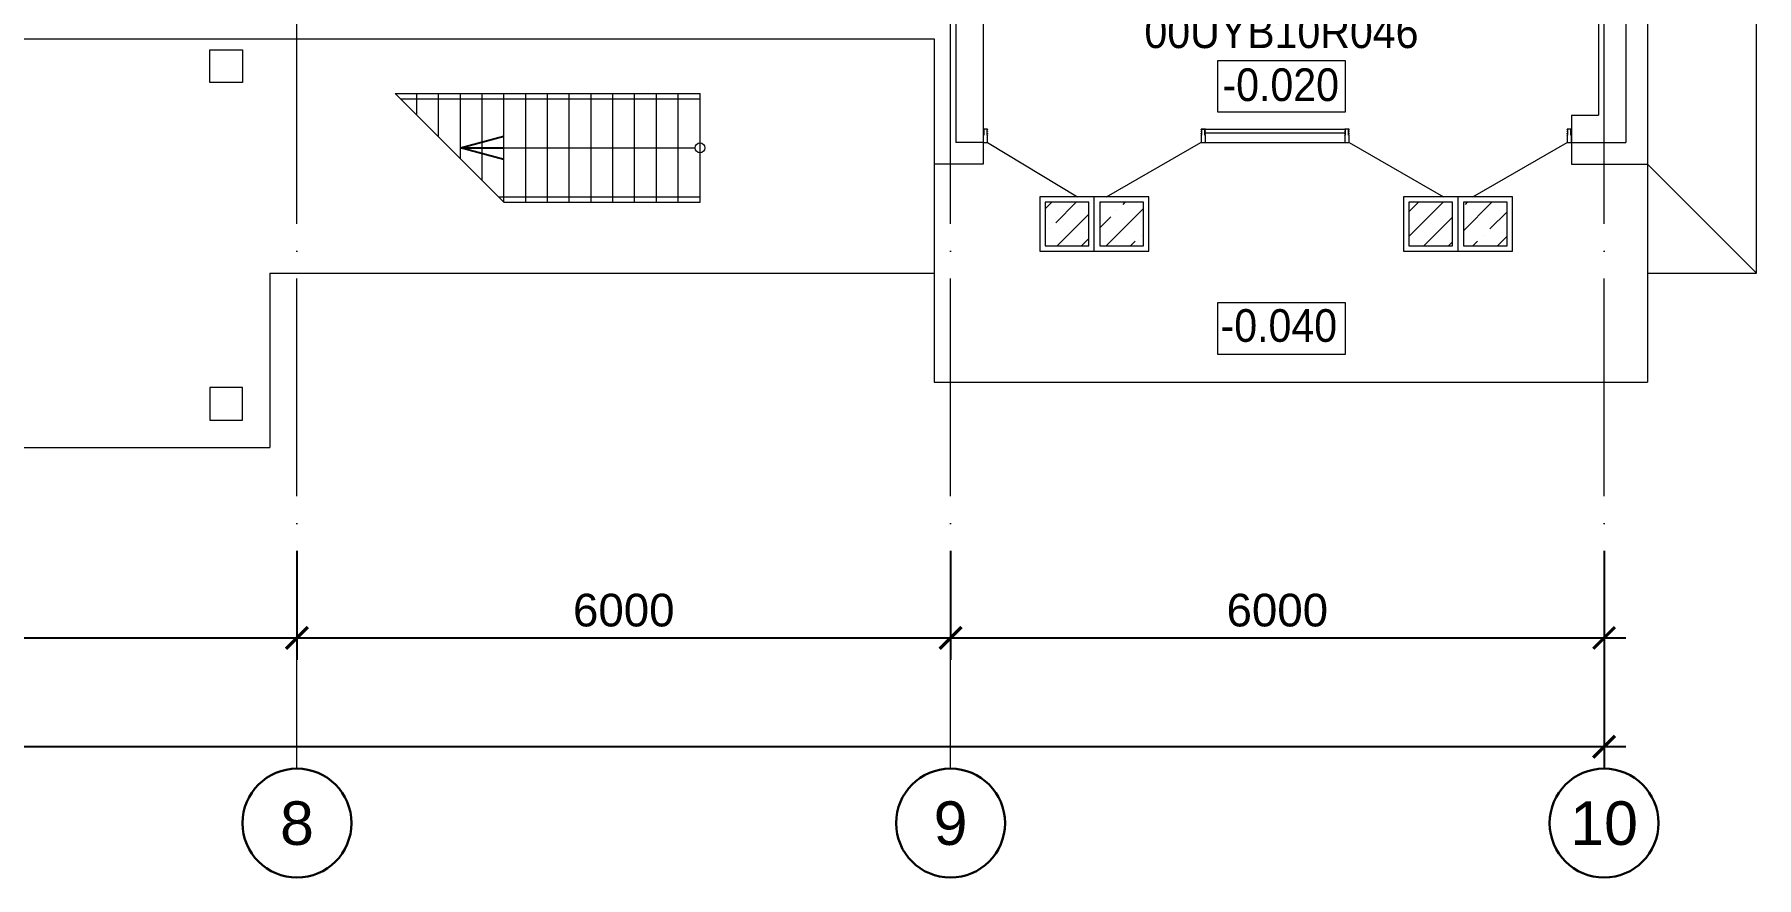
# Model space of a CAD drawing. Header units: millimetres. Extents: x 2259 to 76961, y 1004 to 49531.
# Drawn here: x 51649 to 67459, y 1004 to 8742 of the extents above; entities that cross this region are included whole.
import ezdxf
from ezdxf.enums import TextEntityAlignment as Align

# ---------------------------------------------------------------- set-up
doc = ezdxf.new("R2010")
doc.units = ezdxf.units.MM
doc.linetypes.add('OSEV', pattern=[25, 20, -2.5, 0, -2.5])
doc.layers.add('Подложки', color=252, linetype='Continuous', lineweight=5)
doc.styles.add('Arial 3', font='arial.ttf', dxfattribs={"height": 3})
doc.styles.add('ROMANS', font='romans.shx', dxfattribs={"width": 0.8})
doc.styles.add('ROOPPUR', font='arial.ttf', dxfattribs={"width": 0.7})
doc.dimstyles.new('100', dxfattribs={"dimtxt": 2, "dimasz": 2, "dimexe": 2, "dimexo": 2, "dimgap": 1, "dimtad": 1, "dimdec": 0, "dimlfac": 100, "dimzin": 1, "dimtxsty": 'ROMANS', "dimblk": 'ARCHTICK', "dimcen": 2.5, "dimdle": 2, "dimclrt": 2, "dimadec": 0, "dimazin": 0, "dimtfac": 1, "dimtdec": 0, "dimtmove": 1, "dimatfit": 3, "dimldrblk": 'ARCHTICK', "dimfxl": 2, "dimarcsym": 1})

# ---------------------------------------------------------------- blocks, each defined once
blk = doc.blocks.new('_ARCHTICK')
at = {"color": 0, "linetype": 'ByBlock', "const_width": 0.15}
blk.add_lwpolyline([(-0.5, -0.5), (0.5, 0.5)], dxfattribs=at)
blk = doc.blocks.new('*D19')
at = {"layer": 'Defpoints', "color": 0, "ltscale": 100, "transparency": 16777216}
for p in [(360, -48.98), (420, -48.98), (420, -58.98)]:
    blk.add_point(p, dxfattribs=at)
at = {"layer": 'Подложки', "color": 0, "linetype": 'Continuous', "lineweight": -2, "transparency": 16777216}
for p, q in [((360, -50.98), (360, -60.98)), ((420, -50.98), (420, -60.98)), ((358, -58.98), (422, -58.98))]:
    blk.add_line(p, q, dxfattribs=at)
at = {"layer": 'Подложки', "color": 0, "lineweight": -2, "ltscale": 100, "transparency": 16777216, "xscale": 2, "yscale": 2, "zscale": 2, "rotation": 180}
blk.add_blockref('_ARCHTICK', (360, -58.98), dxfattribs=at)
at = {"layer": 'Подложки', "color": 0, "lineweight": -2, "ltscale": 100, "transparency": 16777216, "xscale": 2, "yscale": 2, "zscale": 2}
blk.add_blockref('_ARCHTICK', (420, -58.98), dxfattribs=at)
at = {"layer": 'Подложки', "color": 252, "ltscale": 100, "transparency": 16777216, "insert": (390, -56.45), "char_height": 3, "attachment_point": 5, "style": 'Arial 3'}
blk.add_mtext('6000', dxfattribs=at)
blk = doc.blocks.new('*D20')
at = {"layer": 'Defpoints', "color": 0, "ltscale": 100, "transparency": 16777216}
for p in [(420, -48.98), (480, -48.98), (480, -58.98)]:
    blk.add_point(p, dxfattribs=at)
at = {"layer": 'Подложки', "color": 0, "linetype": 'Continuous', "lineweight": -2, "transparency": 16777216}
for p, q in [((420, -50.98), (420, -60.98)), ((480, -50.98), (480, -60.98)), ((418, -58.98), (482, -58.98))]:
    blk.add_line(p, q, dxfattribs=at)
at = {"layer": 'Подложки', "color": 0, "lineweight": -2, "ltscale": 100, "transparency": 16777216, "xscale": 2, "yscale": 2, "zscale": 2, "rotation": 180}
blk.add_blockref('_ARCHTICK', (420, -58.98), dxfattribs=at)
at = {"layer": 'Подложки', "color": 0, "lineweight": -2, "ltscale": 100, "transparency": 16777216, "xscale": 2, "yscale": 2, "zscale": 2}
blk.add_blockref('_ARCHTICK', (480, -58.98), dxfattribs=at)
at = {"layer": 'Подложки', "color": 252, "ltscale": 100, "transparency": 16777216, "insert": (450, -56.45), "char_height": 3, "attachment_point": 5, "style": 'Arial 3'}
blk.add_mtext('6000', dxfattribs=at)
blk = doc.blocks.new('*D21')
at = {"layer": 'Defpoints', "color": 0, "ltscale": 100, "transparency": 16777216}
for p in [(480, -48.98), (540, -48.98), (540, -58.98)]:
    blk.add_point(p, dxfattribs=at)
at = {"layer": 'Подложки', "color": 0, "linetype": 'Continuous', "lineweight": -2, "transparency": 16777216}
for p, q in [((480, -50.98), (480, -60.98)), ((540, -50.98), (540, -60.98)), ((478, -58.98), (542, -58.98))]:
    blk.add_line(p, q, dxfattribs=at)
at = {"layer": 'Подложки', "color": 0, "lineweight": -2, "ltscale": 100, "transparency": 16777216, "xscale": 2, "yscale": 2, "zscale": 2, "rotation": 180}
blk.add_blockref('_ARCHTICK', (480, -58.98), dxfattribs=at)
at = {"layer": 'Подложки', "color": 0, "lineweight": -2, "ltscale": 100, "transparency": 16777216, "xscale": 2, "yscale": 2, "zscale": 2}
blk.add_blockref('_ARCHTICK', (540, -58.98), dxfattribs=at)
at = {"layer": 'Подложки', "color": 252, "ltscale": 100, "transparency": 16777216, "insert": (510, -56.45), "char_height": 3, "attachment_point": 5, "style": 'Arial 3'}
blk.add_mtext('6000', dxfattribs=at)
blk = doc.blocks.new('*D22')
at = {"layer": 'Defpoints', "color": 0, "ltscale": 100, "transparency": 16777216}
for p in [(0, -58.98), (540, -58.98), (0, -68.98)]:
    blk.add_point(p, dxfattribs=at)
at = {"layer": 'Подложки', "color": 0, "linetype": 'Continuous', "lineweight": -2, "transparency": 16777216}
for p, q in [((0, -60.98), (0, -70.98)), ((540, -60.98), (540, -70.98)), ((542, -68.98), (-2, -68.98))]:
    blk.add_line(p, q, dxfattribs=at)
at = {"layer": 'Подложки', "color": 0, "lineweight": -2, "ltscale": 100, "transparency": 16777216, "xscale": 2, "yscale": 2, "zscale": 2, "rotation": 180}
blk.add_blockref('_ARCHTICK', (0, -68.98), dxfattribs=at)
at = {"layer": 'Подложки', "color": 0, "lineweight": -2, "ltscale": 100, "transparency": 16777216, "xscale": 2, "yscale": 2, "zscale": 2}
blk.add_blockref('_ARCHTICK', (540, -68.98), dxfattribs=at)
at = {"layer": 'Подложки', "color": 252, "ltscale": 100, "transparency": 16777216, "insert": (270, -66.45), "char_height": 3, "attachment_point": 5, "style": 'Arial 3'}
blk.add_mtext('54000', dxfattribs=at)
blk = doc.blocks.new('ПЛАН НА ОТМ. 0.000')
at = {"layer": 'Подложки', "color": 252, "linetype": 'OSEV', "lineweight": 0}
for p, q in [((420, -70.981), (420, 360)), ((480, -70.981), (480, 360)), ((540, -70.981), (540, 360))]:
    blk.add_line(p, q, dxfattribs=at)
at = {"layer": 'Подложки', "color": 253, "linetype": 'Continuous', "lineweight": 5}
for p, q in [((554, -25.5), (554, 47)), ((544, 3), (544, -15.5)), ((480.5, -2), (480.5, -13.5)), ((483, -2), (483, -15.5)), ((539.5, -2), (539.5, -11)), ((542, -2), (542, -13.5)), ((287.5, -4), (478.5, -4)), ((478.5, -4), (478.5, -15.5)), ((412, -5), (415, -5)), ((412, -8), (412, -5)), ((415, -5), (415, -8)), ((415, -8), (412, -8)), ((429, -9), (457, -9)), ((429, -9), (439, -19)), ((431, -11), (431, -9)), ((433, -13), (433, -9)), ((435, -15), (435, -9)), ((437, -17), (437, -9)), ((439, -19), (439, -9)), ((441, -19), (441, -9)), ((443, -19), (443, -9)), ((445, -19), (445, -9)), ((447, -19), (447, -9)), ((449, -19), (449, -9)), ((451, -19), (451, -9)), ((453, -19), (453, -9)), ((455, -19), (455, -9)), ((457, -19), (457, -9)), ((429.5, -9.5), (457, -9.5)), ((537, -11), (537, -15.5)), ((537, -11), (539.5, -11)), ((483.4, -12.3), (483, -12.3)), ((483, -12.3), (483, -12.335)), ((483, -12.335), (483.02, -12.335)), ((483.02, -12.43), (483, -12.43)), ((483, -12.43), (483, -12.49)), ((483, -12.49), (483.02, -12.49)), ((483.02, -12.335), (483.02, -12.315)), ((483.02, -12.315), (483.05, -12.315)), ((483.02, -12.45), (483.02, -12.43)), ((483.05, -12.45), (483.02, -12.45)), ((483.02, -12.49), (483.02, -12.47)), ((483.02, -12.47), (483.05, -12.47)), ((483.05, -12.315), (483.05, -12.45)), ((483.05, -12.47), (483.05, -12.68)), ((483.35, -12.45), (483.35, -12.315)), ((483.35, -12.315), (483.38, -12.315)), ((483.38, -12.45), (483.35, -12.45)), ((483.35, -12.68), (483.35, -12.47)), ((483.35, -12.47), (483.38, -12.47)), ((483.38, -12.315), (483.38, -12.335)), ((483.38, -12.335), (483.4, -12.335)), ((483.4, -12.43), (483.38, -12.43)), ((483.38, -12.43), (483.38, -12.45)), ((483.38, -12.47), (483.38, -12.49)), ((483.38, -12.49), (483.4, -12.49)), ((483.4, -12.335), (483.4, -12.3)), ((483.4, -12.49), (483.4, -12.43)), ((503, -12.3), (516.189, -12.3)), ((503.4, -12.3), (503, -12.3)), ((503, -12.3), (503, -12.335)), ((503, -12.335), (503.02, -12.335)), ((503.02, -12.43), (503, -12.43)), ((503, -12.43), (503, -12.49)), ((503, -12.49), (503.02, -12.49)), ((503.02, -12.335), (503.02, -12.315)), ((503.02, -12.315), (503.05, -12.315)), ((503.02, -12.45), (503.02, -12.43)), ((503.05, -12.45), (503.02, -12.45)), ((503.02, -12.49), (503.02, -12.47)), ((503.02, -12.47), (503.05, -12.47)), ((503.05, -12.315), (503.05, -12.45)), ((503.05, -12.47), (503.05, -12.68)), ((503.35, -12.45), (503.35, -12.315)), ((503.35, -12.315), (503.38, -12.315)), ((503.38, -12.45), (503.35, -12.45)), ((503.35, -12.68), (503.35, -12.47)), ((503.35, -12.47), (503.38, -12.47)), ((503.35, -12.623), (516.239, -12.623)), ((503.38, -12.315), (503.38, -12.335)), ((503.38, -12.335), (503.4, -12.335)), ((503.4, -12.43), (503.38, -12.43)), ((503.38, -12.43), (503.38, -12.45)), ((503.38, -12.47), (503.38, -12.49)), ((503.38, -12.49), (503.4, -12.49)), ((503.4, -12.335), (503.4, -12.3)), ((503.4, -12.49), (503.4, -12.43)), ((516.589, -12.3), (516.189, -12.3)), ((516.189, -12.3), (516.189, -12.335)), ((516.189, -12.335), (516.209, -12.335)), ((516.209, -12.43), (516.189, -12.43)), ((516.189, -12.43), (516.189, -12.49)), ((516.189, -12.49), (516.209, -12.49)), ((516.209, -12.335), (516.209, -12.315)), ((516.209, -12.315), (516.239, -12.315)), ((516.209, -12.45), (516.209, -12.43)), ((516.239, -12.45), (516.209, -12.45)), ((516.209, -12.49), (516.209, -12.47)), ((516.209, -12.47), (516.239, -12.47)), ((516.239, -12.315), (516.239, -12.45)), ((516.239, -12.47), (516.239, -12.68)), ((516.539, -12.45), (516.539, -12.315)), ((516.539, -12.315), (516.569, -12.315)), ((516.569, -12.45), (516.539, -12.45)), ((516.539, -12.68), (516.539, -12.47)), ((516.539, -12.47), (516.569, -12.47)), ((516.569, -12.315), (516.569, -12.335)), ((516.569, -12.335), (516.589, -12.335)), ((516.589, -12.43), (516.569, -12.43)), ((516.569, -12.43), (516.569, -12.45)), ((516.569, -12.47), (516.569, -12.49)), ((516.569, -12.49), (516.589, -12.49)), ((516.589, -12.335), (516.589, -12.3)), ((516.589, -12.49), (516.589, -12.43)), ((537, -12.3), (536.6, -12.3)), ((536.6, -12.3), (536.6, -12.335)), ((536.6, -12.335), (536.62, -12.335)), ((536.62, -12.43), (536.6, -12.43)), ((536.6, -12.43), (536.6, -12.49)), ((536.6, -12.49), (536.62, -12.49)), ((536.62, -12.335), (536.62, -12.315)), ((536.62, -12.315), (536.65, -12.315)), ((536.62, -12.45), (536.62, -12.43)), ((536.65, -12.45), (536.62, -12.45)), ((536.62, -12.49), (536.62, -12.47)), ((536.62, -12.47), (536.65, -12.47)), ((536.65, -12.315), (536.65, -12.45)), ((536.65, -12.47), (536.65, -12.68)), ((536.95, -12.45), (536.95, -12.315)), ((536.95, -12.315), (536.98, -12.315)), ((536.98, -12.45), (536.95, -12.45)), ((536.95, -12.68), (536.95, -12.47)), ((536.95, -12.47), (536.98, -12.47)), ((536.98, -12.315), (536.98, -12.335)), ((536.98, -12.335), (537, -12.335)), ((537, -12.43), (536.98, -12.43)), ((536.98, -12.43), (536.98, -12.45)), ((536.98, -12.47), (536.98, -12.49)), ((536.98, -12.49), (537, -12.49)), ((537, -12.335), (537, -12.3)), ((537, -12.49), (537, -12.43)), ((483, -13.5), (480.5, -13.5)), ((483.02, -12.66), (483, -12.66)), ((483, -12.66), (483, -12.72)), ((483, -12.72), (483.02, -12.72)), ((483.02, -12.815), (483, -12.815)), ((483, -12.815), (483, -13.5)), ((483, -13.5), (483.4, -13.5)), ((483.02, -12.68), (483.02, -12.66)), ((483.05, -12.68), (483.02, -12.68)), ((483.02, -12.72), (483.02, -12.7)), ((483.02, -12.7), (483.05, -12.7)), ((483.02, -12.835), (483.02, -12.815)), ((483.05, -12.835), (483.02, -12.835)), ((483.05, -12.7), (483.05, -12.835)), ((483.38, -12.68), (483.35, -12.68)), ((483.35, -12.835), (483.35, -12.7)), ((483.35, -12.7), (483.38, -12.7)), ((483.38, -12.835), (483.35, -12.835)), ((483.4, -12.66), (483.38, -12.66)), ((483.38, -12.66), (483.38, -12.68)), ((483.38, -12.7), (483.38, -12.72)), ((483.38, -12.72), (483.4, -12.72)), ((483.4, -12.815), (483.38, -12.815)), ((483.38, -12.815), (483.38, -12.835)), ((483.389, -13.5), (491.65, -18.5)), ((483.4, -12.72), (483.4, -12.66)), ((483.4, -13.5), (483.4, -12.815)), ((494.329, -18.5), (502.989, -13.5)), ((503.02, -12.66), (503, -12.66)), ((503, -12.66), (503, -12.72)), ((503, -12.72), (503.02, -12.72)), ((503.02, -12.815), (503, -12.815)), ((503, -12.815), (503, -13.5)), ((503, -13.5), (516.189, -13.5)), ((503, -13.5), (503.4, -13.5)), ((503.02, -12.68), (503.02, -12.66)), ((503.05, -12.68), (503.02, -12.68)), ((503.02, -12.72), (503.02, -12.7)), ((503.02, -12.7), (503.05, -12.7)), ((503.02, -12.835), (503.02, -12.815)), ((503.05, -12.835), (503.02, -12.835)), ((503.05, -12.7), (503.05, -12.835)), ((503.38, -12.68), (503.35, -12.68)), ((503.35, -12.835), (503.35, -12.7)), ((503.35, -12.7), (503.38, -12.7)), ((503.38, -12.835), (503.35, -12.835)), ((503.4, -12.66), (503.38, -12.66)), ((503.38, -12.66), (503.38, -12.68)), ((503.38, -12.7), (503.38, -12.72)), ((503.38, -12.72), (503.4, -12.72)), ((503.4, -12.815), (503.38, -12.815)), ((503.38, -12.815), (503.38, -12.835)), ((503.4, -12.72), (503.4, -12.66)), ((503.4, -13.5), (503.4, -12.815)), ((516.209, -12.66), (516.189, -12.66)), ((516.189, -12.66), (516.189, -12.72)), ((516.189, -12.72), (516.209, -12.72)), ((516.209, -12.815), (516.189, -12.815)), ((516.189, -12.815), (516.189, -13.5)), ((516.189, -13.5), (516.589, -13.5)), ((516.209, -12.68), (516.209, -12.66)), ((516.239, -12.68), (516.209, -12.68)), ((516.209, -12.72), (516.209, -12.7)), ((516.209, -12.7), (516.239, -12.7)), ((516.209, -12.835), (516.209, -12.815)), ((516.239, -12.835), (516.209, -12.835)), ((516.239, -12.7), (516.239, -12.835)), ((516.569, -12.68), (516.539, -12.68)), ((516.539, -12.835), (516.539, -12.7)), ((516.539, -12.7), (516.569, -12.7)), ((516.569, -12.835), (516.539, -12.835)), ((516.589, -12.66), (516.569, -12.66)), ((516.569, -12.66), (516.569, -12.68)), ((516.569, -12.7), (516.569, -12.72)), ((516.569, -12.72), (516.589, -12.72)), ((516.589, -12.815), (516.569, -12.815)), ((516.569, -12.815), (516.569, -12.835)), ((516.589, -12.72), (516.589, -12.66)), ((516.589, -13.5), (516.589, -12.815)), ((516.589, -13.5), (525.25, -18.5)), ((527.94, -18.5), (536.6, -13.5)), ((536.62, -12.66), (536.6, -12.66)), ((536.6, -12.66), (536.6, -12.72)), ((536.6, -12.72), (536.62, -12.72)), ((536.62, -12.815), (536.6, -12.815)), ((536.6, -12.815), (536.6, -13.5)), ((536.6, -13.5), (537, -13.5)), ((536.62, -12.68), (536.62, -12.66)), ((536.65, -12.68), (536.62, -12.68)), ((536.62, -12.72), (536.62, -12.7)), ((536.62, -12.7), (536.65, -12.7)), ((536.62, -12.835), (536.62, -12.815)), ((536.65, -12.835), (536.62, -12.835)), ((536.65, -12.7), (536.65, -12.835)), ((536.98, -12.68), (536.95, -12.68)), ((536.95, -12.835), (536.95, -12.7)), ((536.95, -12.7), (536.98, -12.7)), ((536.98, -12.835), (536.95, -12.835)), ((537, -12.66), (536.98, -12.66)), ((536.98, -12.66), (536.98, -12.68)), ((536.98, -12.7), (536.98, -12.72)), ((536.98, -12.72), (537, -12.72)), ((537, -12.815), (536.98, -12.815)), ((536.98, -12.815), (536.98, -12.835)), ((537, -12.72), (537, -12.66)), ((537, -13.5), (537, -12.815)), ((537, -13.5), (542, -13.5)), ((483, -15.5), (478.5, -15.5)), ((478.5, -15.5), (478.5, -35.5)), ((537, -15.5), (544, -15.5)), ((544, -15.5), (544, -35.5)), ((544, -15.5), (554, -25.5)), ((438.5, -18.5), (457, -18.5)), ((488.2, -18.5), (488.2, -23.5)), ((498.2, -18.5), (488.2, -18.5)), ((493.2, -23.5), (493.2, -18.5)), ((498.2, -23.5), (498.2, -18.5)), ((521.589, -18.5), (521.589, -23.5)), ((531.589, -18.5), (521.589, -18.5)), ((526.589, -23.5), (526.589, -18.5)), ((531.589, -23.5), (531.589, -18.5)), ((439, -19), (457, -19)), ((488.7, -19.598), (489.298, -19)), ((488.7, -19), (488.7, -23)), ((492.7, -19), (488.7, -19)), ((489.661, -20.882), (491.543, -19)), ((489.788, -23), (492.7, -20.088)), ((492.7, -23), (492.7, -19)), ((493.7, -19.088), (493.788, -19)), ((493.7, -19), (493.7, -23)), ((497.7, -19), (493.7, -19)), ((493.7, -21.333), (494.712, -20.321)), ((494.278, -23), (497.7, -19.578)), ((495.274, -19.76), (495.274, -19.76)), ((495.835, -19.198), (496.033, -19)), ((497.7, -23), (497.7, -19)), ((522.089, -22.13), (525.219, -19)), ((522.089, -19.885), (522.974, -19)), ((522.089, -19), (522.089, -23)), ((526.089, -19), (522.089, -19)), ((523.464, -23), (526.089, -20.375)), ((526.089, -23), (526.089, -19)), ((527.089, -21.62), (529.709, -19)), ((527.089, -19), (527.089, -23)), ((531.089, -19), (527.089, -19)), ((527.266, -19.198), (527.464, -19)), ((529.511, -21.443), (531.089, -19.865)), ((531.089, -23), (531.089, -19)), ((489.1, -21.443), (489.1, -21.443)), ((497.519, -22.005), (497.519, -22.005)), ((528.95, -22.005), (528.95, -22.005)), ((530.199, -23), (531.089, -22.11)), ((488.2, -23.5), (498.2, -23.5)), ((488.7, -23), (492.7, -23)), ((492.033, -23), (492.7, -22.333)), ((493.7, -23), (497.7, -23)), ((496.523, -23), (496.958, -22.566)), ((521.589, -23.5), (531.589, -23.5)), ((522.089, -23), (526.089, -23)), ((525.709, -23), (526.089, -22.62)), ((527.089, -23), (531.089, -23)), ((527.954, -23), (528.388, -22.566)), ((417.5, -25.5), (478.5, -25.5)), ((417.5, -25.5), (417.5, -41.5)), ((544, -25.5), (554, -25.5)), ((544, -25.5), (554, -25.5)), ((415, -36), (412, -36)), ((412, -36), (412, -39)), ((415, -39), (415, -36)), ((478.5, -35.5), (544, -35.5)), ((412, -39), (415, -39)), ((377.5, -41.5), (417.5, -41.5))]:
    blk.add_line(p, q, dxfattribs=at)
at = {"layer": 'Подложки'}
for p, q in [((516.251, -6.014), (504.509, -6.014)), ((504.509, -6.014), (504.509, -10.703)), ((516.251, -10.703), (516.251, -6.014)), ((504.509, -10.703), (516.251, -10.703)), ((516.251, -28.238), (504.509, -28.238)), ((504.509, -28.238), (504.509, -32.927)), ((516.251, -32.927), (516.251, -28.238)), ((504.509, -32.927), (516.251, -32.927))]:
    blk.add_line(p, q, dxfattribs=at)
at = {"layer": 'Подложки', "color": 0, "linetype": 'ByBlock', "lineweight": -2}
for p, q in [((435, -14), (439, -12.928)), ((439, -15.072), (435, -14)), ((435, -14), (439, -14))]:
    blk.add_line(p, q, dxfattribs=at)
at = {"layer": 'Подложки', "color": 252, "linetype": 'Continuous', "lineweight": 5}
blk.add_line((439, -14), (456.549, -14), dxfattribs=at)
at = {"layer": 'Подложки', "color": 253, "linetype": 'Continuous', "lineweight": 5}
blk.add_circle((457, -14), 0.451, dxfattribs=at)
at = {"layer": 'Подложки', "color": 252, "linetype": 'Continuous', "lineweight": 30}
for centre in [(420, -75.981), (480, -75.981), (540, -75.981)]:
    blk.add_circle(centre, 5, dxfattribs=at)
at = {"layer": 'Подложки', "color": 253, "linetype": 'Continuous', "lineweight": 5, "style": 'ROOPPUR', "width": 0.9}
blk.add_text('00UYB10R046', height=3, dxfattribs=at).set_placement((510.38, -4.845), align=Align.CENTER)
for s, p in [('-0.020', (504.967, -9.708)), ('-0.040', (504.793, -31.808))]:
    blk.add_text(s, height=3, dxfattribs=at).set_placement(p)
at = {"layer": 'Подложки', "color": 252, "linetype": 'Continuous', "style": 'Arial 3'}
for s, p in [('8', (420, -75.981)), ('9', (480, -75.981)), ('10', (540, -75.981))]:
    blk.add_text(s, height=4, dxfattribs=at).set_placement(p, align=Align.MIDDLE_CENTER)
at = {"layer": 'Подложки', "color": 252, "linetype": 'Continuous'}
for base, p1, p2, picture, middle in [((420, -58.981), (360, -48.981), (420, -48.981), '*D19', (390, -56.449)), ((480, -58.981), (420, -48.981), (480, -48.981), '*D20', (450, -56.449)), ((540, -58.981), (480, -48.981), (540, -48.981), '*D21', (510, -56.449)), ((0, -68.981), (540, -58.981), (0, -58.981), '*D22', (270, -66.449))]:
    dim = blk.add_linear_dim(base=base, p1=p1, p2=p2, dimstyle='100', override={"dimtxsty": 'Arial 3', "dimclrt": 252}, dxfattribs=at)
    dim.commit()
    dim.dimension.update_dxf_attribs({"geometry": picture, "text_midpoint": middle})

msp = doc.modelspace()

# ---------------------------------------------------------------- block references
at = {"ltscale": 100, "xscale": 100, "yscale": 100, "zscale": 100}
msp.add_blockref('ПЛАН НА ОТМ. 0.000', (12059, 9102), dxfattribs=at)

doc.saveas('drawing.dxf')
